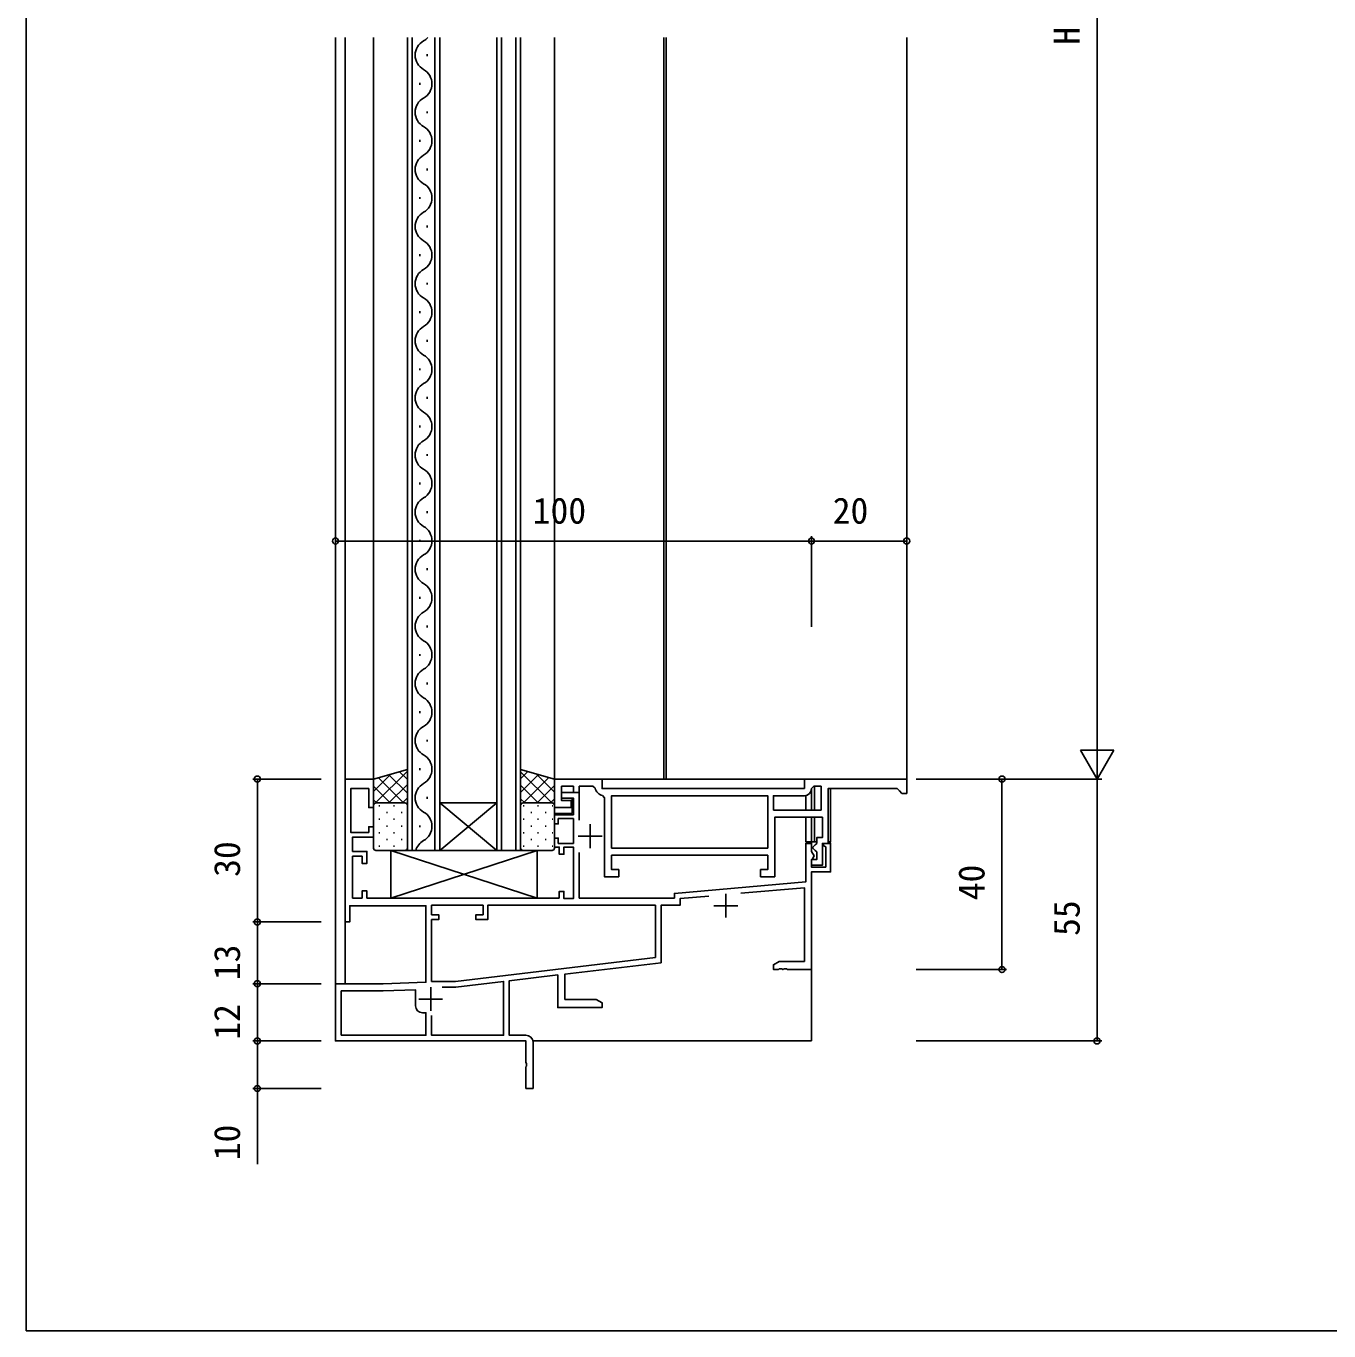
# Model space of a CAD drawing. Units: millimetres on the paper. Extents: x -437 to 438, y -281 to 278.
# Drawn here: x -436.9 to -163.2, y -281 to -6.9 of the extents above; entities that cross this region are included whole.
import ezdxf
from ezdxf.enums import TextEntityAlignment as Align

# ---------------------------------------------------------------- set-up
doc = ezdxf.new("R2010")
doc.units = ezdxf.units.MM
for name, color, linetype in [('0-2_YKK_11', 7, 'Continuous'), ('0-3_YKK_12', 2, 'Continuous'), ('0-4_YKK_13', 4, 'Continuous'), ('0-6_YKK_D', 6, 'Continuous'), ('0-7_YKK_ZWAK', 7, 'Continuous')]:
    doc.layers.add(name, color=color, linetype=linetype)
doc.styles.add('ＭＳ ゴシック', font='')
doc.styles.get('ＭＳ ゴシック').set_extended_font_data('MS Gothic')

msp = doc.modelspace()

# ---------------------------------------------------------------- linework, layer by layer
at = {"layer": '0-2_YKK_11'}
for p, q in [((-268.411, -165.075), (-268.389, -165.075)), ((-318.4, -174.575), (-318.4, -179.575)), ((-320.9, -177.075), (-315.9, -177.075)), ((-292.4, -191.675), (-287.4, -191.675)), ((-289.9, -189.175), (-289.9, -194.175)), ((-351.9, -208.775), (-351.9, -213.775)), ((-354.4, -211.275), (-349.4, -211.275))]:
    msp.add_line(p, q, dxfattribs=at)
for points in [[(-330.4, -220.375), (-330.4, -230.075), (-331.9, -230.075), (-331.9, -225.533), (-331.78, -225.35), (-331.78, -224.8), (-331.9, -224.617), (-331.9, -220.075), (-371.9, -220.075), (-371.9, -208.075), (-361.9, -208.075), (-352.9, -207.761), (-352.9, -191.675), (-368.9, -191.675), (-368.9, -195.075), (-369.9, -195.075), (-369.9, -165.075), (-363.9, -165.075), (-363.9, -171.075), (-364.9, -171.075), (-364.9, -167.075), (-368.7, -167.075), (-368.7, -176.275), (-364.9, -176.275), (-364.9, -175.075), (-363.9, -175.075), (-363.9, -177.275), (-368.3, -177.275), (-368.3, -180.275), (-365.3, -180.275), (-365.3, -182.775), (-366.3, -182.775), (-366.3, -181.275), (-368.3, -181.275), (-368.3, -190.075), (-366.3, -190.075), (-366.3, -188.575), (-365.3, -188.575), (-365.3, -190.075), (-324.9, -190.075)], [(-273.4, -167.075), (-315.9, -167.075), (-315.9, -165.075), (-325.9, -165.075), (-325.9, -171.075), (-322.4, -171.075), (-322.4, -169.575), (-324.4, -169.575), (-324.4, -166.575), (-321.9, -166.575), (-321.9, -167.875), (-320.7, -167.875), (-320.7, -166.575), (-317.849, -166.575), (-317.36, -166.975)], [(-315.8, -168.535), (-315.4, -169.024), (-315.4, -185.575), (-312.4, -185.575), (-312.4, -184.075), (-313.9, -184.075), (-313.9, -181.075), (-281.1, -181.075), (-281.1, -184.075), (-282.6, -184.075), (-282.6, -185.575), (-279.6, -185.575), (-279.6, -173.075), (-269.6, -173.075), (-269.6, -177.375), (-270.8, -177.375), (-270.8, -178.575), (-271.1, -178.875), (-271.6, -179.375), (-271.6, -179.575), (-271.1, -180.075), (-270.8, -180.375), (-270.8, -181.975), (-271.9, -181.975), (-271.9, -183.175), (-269.6, -183.175), (-269.6, -178.575), (-268.4, -178.575), (-268.4, -167.075), (-253.9, -167.075), (-253.4, -167.575), (-252.9, -168.075), (-251.9, -168.075), (-251.9, -165.075), (-273.4, -165.075), (-273.4, -167.075)], [(-279.9, -171.575), (-269.9, -171.575), (-269.9, -166.575), (-271.4, -166.575), (-271.9, -167.075)], [(-324.9, -190.075), (-324.9, -188.675), (-323.9, -188.675), (-323.9, -190.175), (-321.9, -190.175), (-321.9, -179.375), (-323.9, -179.375), (-323.9, -180.875), (-324.9, -180.875), (-324.9, -179.375), (-325.9, -179.375), (-325.9, -177.475), (-325.1, -177.475), (-325.1, -178.575), (-321.9, -178.575), (-321.9, -173.375), (-325.1, -173.375), (-325.1, -174.475), (-325.9, -174.475), (-325.9, -172.575), (-321.9, -172.575), (-321.9, -169.075), (-324.4, -169.075), (-324.4, -167.875), (-320.7, -167.875), (-320.7, -173.676)], [(-273.4, -168.575), (-279.9, -168.575), (-279.9, -171.575)], [(-320.7, -180.474), (-320.7, -190.075), (-300.7, -190.075), (-300.7, -189.075), (-273.1, -186.66), (-273.1, -178.575), (-271.9, -178.575), (-271.9, -180.255), (-271.34, -181.225), (-271.6, -181.675), (-271.9, -181.975), (-271.9, -183.575), (-268.9, -183.575), (-268.9, -179.337), (-269.44, -179.025), (-269.32, -178.575), (-267.9, -178.575), (-267.9, -184.575), (-271.9, -184.575), (-271.9, -205.075), (-276.942, -205.075), (-277.125, -204.955), (-277.675, -204.955), (-277.858, -205.075), (-277.942, -205.075), (-278.125, -204.955), (-278.675, -204.955), (-278.858, -205.075), (-279.9, -205.075), (-279.9, -204.075), (-278.688, -203.375), (-273.4, -203.375), (-273.4, -187.891), (-286.733, -189.058)], [(-293.473, -189.647), (-299.5, -190.175), (-299.5, -191.575), (-303.5, -191.575), (-303.5, -203.641), (-323.7, -206.045), (-323.7, -211.375), (-317.112, -211.375), (-315.9, -212.075), (-315.9, -213.075), (-325.2, -213.075), (-325.2, -206.224), (-335.4, -207.438), (-335.4, -218.875), (-331.9, -218.875)], [(-351.7, -214.739), (-351.7, -218.875), (-336.6, -218.875), (-336.6, -207.581), (-346.629, -208.775), (-349.5, -208.775)], [(-355.1, -212.675), (-355.1, -209.338), (-361.874, -209.575), (-370.7, -209.575), (-370.7, -218.875)], [(-370.7, -218.875), (-352.9, -218.875), (-352.9, -214.175), (-353.6, -214.175)]]:
    msp.add_lwpolyline(points, dxfattribs=at)
for points in [[(-281.1, -179.575), (-313.9, -179.575), (-313.9, -168.575), (-281.1, -168.575)], [(-304.7, -202.575), (-346.7, -207.575), (-351.7, -207.575), (-351.7, -194.575), (-350.2, -194.575), (-350.2, -193.575), (-351.7, -193.575), (-351.7, -191.575), (-340.9, -191.575), (-340.9, -193.575), (-342.4, -193.575), (-342.4, -194.575), (-339.9, -194.575), (-339.9, -191.575), (-304.7, -191.575)]]:
    msp.add_lwpolyline(points, close=True, dxfattribs=at)
for centre, radius, start, end in [((-315.4, -166.575), 2, 191.53697, 258.46303), ((-273.4, -167.075), 1.5, 270.00001, 359.99999), ((-353.6, -212.675), 1.5, 180.00001, 269.99999), ((-331.9, -220.375), 1.5, 0.00001, 89.99999)]:
    msp.add_arc(centre, radius, start, end, dxfattribs=at)
at = {"layer": '0-3_YKK_12'}
for p, q in [((-371.9, -208.346), (-371.9, -9.288)), ((-369.9, -165.375), (-369.9, -9.288)), ((-363.9, -9.288), (-363.9, -165.075)), ((-356.8, -180.075), (-356.8, -9.288)), ((-355.8, -9.288), (-355.8, -180.075)), ((-351, -180.075), (-351, -9.288)), ((-338, -9.288), (-338, -180.075)), ((-337, -9.288), (-337, -180.075)), ((-334, -9.288), (-334, -180.075)), ((-333, -9.288), (-333, -180.075)), ((-325.9, -165.075), (-325.9, -9.288)), ((-302.9, -9.288), (-302.9, -165.075)), ((-302.4, -9.288), (-302.4, -165.075)), ((-251.9, -9.288), (-251.9, -165.075)), ((-352.64, -13.197), (-352.64, -12.797)), ((-354.16, -19.197), (-354.16, -18.797)), ((-352.64, -25.197), (-352.64, -24.797)), ((-354.16, -31.197), (-354.16, -30.797)), ((-352.64, -37.197), (-352.64, -36.797)), ((-354.16, -43.197), (-354.16, -42.797)), ((-352.64, -49.197), (-352.64, -48.797)), ((-354.16, -55.197), (-354.16, -54.797)), ((-352.64, -61.197), (-352.64, -60.797)), ((-354.16, -67.197), (-354.16, -66.797)), ((-352.64, -73.197), (-352.64, -72.797)), ((-354.16, -79.197), (-354.16, -78.797)), ((-352.64, -85.197), (-352.64, -84.797)), ((-354.16, -91.197), (-354.16, -90.797)), ((-352.64, -97.197), (-352.64, -96.797)), ((-354.16, -103.197), (-354.16, -102.797)), ((-352.64, -109.197), (-352.64, -108.797)), ((-354.16, -115.197), (-354.16, -114.797)), ((-352.64, -121.197), (-352.64, -120.797)), ((-354.16, -127.197), (-354.16, -126.797)), ((-352.64, -133.197), (-352.64, -132.797)), ((-354.16, -139.197), (-354.16, -138.797)), ((-352.64, -145.197), (-352.64, -144.797)), ((-354.16, -151.197), (-354.16, -150.797)), ((-352.64, -157.197), (-352.64, -156.797)), ((-354.16, -163.197), (-354.16, -162.797)), ((-369.6, -165.075), (-369.9, -165.075)), ((-364.4, -165.075), (-363.9, -165.075)), ((-325.9, -165.075), (-325.4, -165.075)), ((-251.9, -165.075), (-315.9, -165.075)), ((-271.9, -171.575), (-271.9, -167.075)), ((-271.3, -171.575), (-271.3, -166.575)), ((-352.64, -169.197), (-352.64, -168.797)), ((-322.2, -169.075), (-322.2, -172.275)), ((-273.1, -171.575), (-273.1, -168.545)), ((-350, -170.075), (-338, -170.075)), ((-350, -170.075), (-338, -180.075)), ((-350, -180.075), (-338, -170.075)), ((-322.2, -172.275), (-325.9, -172.275)), ((-354.16, -175.197), (-354.16, -174.797)), ((-273.1, -178.275), (-273.1, -173.075)), ((-271.3, -178.275), (-271.3, -173.075)), ((-350, -180.075), (-333, -180.075)), ((-273.1, -178.275), (-270.8, -178.275)), ((-369.9, -208.075), (-369.9, -194.775)), ((-271.9, -220.075), (-271.9, -204.575)), ((-371.6, -208.075), (-371.9, -208.075)), ((-271.9, -220.075), (-330.43, -220.075))]:
    msp.add_line(p, q, dxfattribs=at)
for points in [[(-350, -9.288), (-350, -180.075), (-356.8, -180.075)], [(-268.4, -178.275), (-267.9, -178.275), (-267.9, -167.075)], [(-271.9, -178.875), (-271.9, -178.275), (-271.9, -173.075)], [(-371.9, -219.775), (-371.9, -220.075), (-371.6, -220.075)]]:
    msp.add_lwpolyline(points, dxfattribs=at)
for centre, start, end in [((-351.723, -12.997), 119.20254, 240.79746), ((-355.077, -6.997), 299.20254, 318.20717), ((-355.077, -18.997), 299.20254, 60.79746), ((-351.723, -24.997), 119.20254, 240.79746), ((-355.077, -30.997), 299.20254, 60.79746), ((-351.723, -36.997), 119.20254, 240.79746), ((-355.077, -42.997), 299.20254, 60.79746), ((-351.723, -48.997), 119.20254, 240.79746), ((-355.077, -54.997), 299.20254, 60.79746), ((-351.723, -60.997), 119.20254, 240.79746), ((-355.077, -66.997), 299.20254, 60.79746), ((-351.723, -72.997), 119.20254, 240.79746), ((-355.077, -78.997), 299.20254, 60.79746), ((-351.723, -84.997), 119.20254, 240.79746), ((-355.077, -90.997), 299.20254, 60.79746), ((-351.723, -96.997), 119.20254, 240.79746), ((-355.077, -102.997), 299.20254, 60.79746), ((-351.723, -108.997), 119.20254, 240.79746), ((-355.077, -114.997), 299.20254, 60.79746), ((-351.723, -120.997), 119.20254, 240.79746), ((-355.077, -126.997), 299.20254, 60.79746), ((-351.723, -132.997), 119.20254, 240.79746), ((-355.077, -138.997), 299.20254, 60.79746), ((-351.723, -144.997), 119.20254, 240.79746), ((-355.077, -150.997), 299.20254, 60.79746), ((-351.723, -156.997), 119.20254, 240.79746), ((-355.077, -162.997), 299.20254, 60.79746), ((-351.723, -168.997), 119.20254, 240.79746), ((-355.077, -174.997), 299.20254, 60.79746), ((-351.723, -180.997), 119.20254, 164.43736)]:
    msp.add_arc(centre, 3.437, start, end, dxfattribs=at)
at = {"layer": '0-4_YKK_13'}
for p, q in [((-363.9, -167.659), (-360.303, -164.062)), ((-363.498, -170.085), (-356.8, -163.387)), ((-356.8, -168.024), (-360.661, -164.163)), ((-356.8, -165.195), (-358.454, -163.541)), ((-333, -165.043), (-331.465, -163.507)), ((-326.464, -170.075), (-333, -163.539)), ((-333, -167.871), (-329.258, -164.129)), ((-325.9, -167.811), (-329.709, -164.002)), ((-363.9, -165.075), (-363.9, -170.575)), ((-360.405, -170.075), (-363.9, -166.58)), ((-357.577, -170.075), (-362.868, -164.784)), ((-360.66, -170.075), (-356.8, -166.215)), ((-329.293, -170.075), (-333, -166.368)), ((-332.375, -170.075), (-327.051, -164.751)), ((-329.547, -170.075), (-325.9, -166.428)), ((-325.9, -165.075), (-325.9, -170.575)), ((-363.234, -170.075), (-363.9, -169.409)), ((-357.831, -170.075), (-356.8, -169.044)), ((-332.121, -170.075), (-333, -169.196)), ((-326.718, -170.075), (-325.9, -169.257)), ((-363.9, -170.487), (-363.89, -170.477)), ((-363.9, -179.575), (-363.9, -170.575)), ((-363.4, -170.075), (-357.3, -170.075)), ((-362.765, -170.685), (-362.565, -170.685)), ((-361.15, -172.1), (-360.95, -172.1)), ((-359.735, -170.685), (-359.535, -170.685)), ((-358.12, -172.1), (-357.92, -172.1)), ((-356.8, -170.575), (-356.8, -179.575)), ((-333, -170.575), (-333, -179.575)), ((-326.4, -170.075), (-332.5, -170.075)), ((-332.465, -170.685), (-332.265, -170.685)), ((-330.85, -172.1), (-330.65, -172.1)), ((-329.435, -170.685), (-329.235, -170.685)), ((-327.82, -172.1), (-327.62, -172.1)), ((-326.405, -170.685), (-326.205, -170.685)), ((-325.9, -179.575), (-325.9, -170.575)), ((-362.765, -173.515), (-362.565, -173.515)), ((-361.15, -174.93), (-360.95, -174.93)), ((-359.735, -173.515), (-359.535, -173.515)), ((-358.12, -174.93), (-357.92, -174.93)), ((-332.465, -173.515), (-332.265, -173.515)), ((-330.85, -174.93), (-330.65, -174.93)), ((-329.435, -173.515), (-329.235, -173.515)), ((-327.82, -174.93), (-327.62, -174.93)), ((-326.405, -173.515), (-326.205, -173.515)), ((-362.765, -176.345), (-362.565, -176.345)), ((-361.15, -177.76), (-360.95, -177.76)), ((-359.735, -176.345), (-359.535, -176.345)), ((-358.12, -177.76), (-357.92, -177.76)), ((-332.465, -176.345), (-332.265, -176.345)), ((-330.85, -177.76), (-330.65, -177.76)), ((-329.435, -176.345), (-329.235, -176.345)), ((-327.82, -177.76), (-327.62, -177.76)), ((-326.405, -176.345), (-326.205, -176.345)), ((-357.3, -180.075), (-363.4, -180.075)), ((-362.765, -179.175), (-362.565, -179.175)), ((-360.3, -180.075), (-329.5, -190.075)), ((-329.5, -180.075), (-360.3, -190.075)), ((-360.3, -180.075), (-329.5, -180.075)), ((-360.3, -190.075), (-360.3, -180.075)), ((-359.735, -179.175), (-359.535, -179.175)), ((-332.5, -180.075), (-326.4, -180.075)), ((-332.465, -179.175), (-332.265, -179.175)), ((-329.5, -180.075), (-329.5, -190.075)), ((-329.435, -179.175), (-329.235, -179.175)), ((-326.405, -179.175), (-326.205, -179.175)), ((-360.3, -190.075), (-329.5, -190.075))]:
    msp.add_line(p, q, dxfattribs=at)
for points in [[(-356.8, -170.575), (-356.8, -163.075), (-363.9, -165.075)], [(-333, -170.575), (-333, -163.075), (-325.9, -165.075)]]:
    msp.add_lwpolyline(points, dxfattribs=at)
for centre, start, end in [((-363.4, -170.575), 90, 180), ((-357.3, -170.575), 0, 90), ((-332.5, -170.575), 90, 180), ((-326.4, -170.575), 0, 90), ((-363.4, -179.575), 180, 270), ((-357.3, -179.575), 270, 0), ((-332.5, -179.575), 180, 270), ((-326.4, -179.575), 270, 0)]:
    msp.add_arc(centre, 0.5, start, end, dxfattribs=at)
at = {"layer": '0-6_YKK_D'}
for p, q in [((-211.9, -158.075), (-211.9, 143.5)), ((-371.9, -133.075), (-371.9, -114.075)), ((-371.9, -115.075), (-271.9, -115.075)), ((-271.9, -133.075), (-271.9, -114.075)), ((-271.9, -133.075), (-271.9, -114.075)), ((-271.9, -115.075), (-251.9, -115.075)), ((-251.9, -133.075), (-251.9, -114.075)), ((-211.9, -165.075), (-211.9, -152.951)), ((-211.9, -165.075), (-215.4, -159.013)), ((-208.4, -159.013), (-215.4, -159.013)), ((-211.9, -165.075), (-208.4, -159.013)), ((-374.9, -165.075), (-389.3, -165.075)), ((-388.3, -195.075), (-388.3, -165.075)), ((-249.9, -165.075), (-210.9, -165.075)), ((-249.9, -165.075), (-210.9, -165.075)), ((-249.9, -165.075), (-230.9, -165.075)), ((-231.9, -165.075), (-231.9, -205.075)), ((-211.9, -165.075), (-211.9, -220.075)), ((-374.9, -195.075), (-389.3, -195.075)), ((-374.9, -195.075), (-389.3, -195.075)), ((-388.3, -208.075), (-388.3, -195.075)), ((-249.9, -205.075), (-230.9, -205.075)), ((-374.9, -208.075), (-389.3, -208.075)), ((-374.9, -208.075), (-389.3, -208.075)), ((-388.3, -220.075), (-388.3, -208.075)), ((-374.9, -220.075), (-389.3, -220.075)), ((-374.9, -220.075), (-389.3, -220.075)), ((-249.9, -220.075), (-210.9, -220.075)), ((-374.9, -230.075), (-389.3, -230.075))]:
    msp.add_line(p, q, dxfattribs=at)
msp.add_lwpolyline([(-388.3, -220.075), (-388.3, -230.075), (-388.3, -246)], dxfattribs=at)
for centre in [(-371.9, -115.075), (-271.9, -115.075), (-271.9, -115.075), (-251.9, -115.075), (-388.3, -165.075), (-231.9, -165.075), (-388.3, -195.075), (-388.3, -195.075), (-231.9, -205.075), (-388.3, -208.075), (-388.3, -208.075), (-388.3, -220.075), (-388.3, -220.075), (-211.9, -220.075), (-388.3, -230.075)]:
    msp.add_circle(centre, 0.637, dxfattribs=at)
at = {"layer": '0-7_YKK_ZWAK'}
msp.add_line((-436.9, 244), (-436.9, -281), dxfattribs=at)
msp.add_lwpolyline([(-436.9, -281), (438.1, -281), (438.1, 244)], dxfattribs=at)

# ---------------------------------------------------------------- texts
at = {"layer": '0-6_YKK_D', "style": 'ＭＳ ゴシック'}
for s, p in [('H', (-213.9, -10.782)), ('30', (-390.3, -185.615)), ('40', (-233.9, -190.53)), ('55', (-213.9, -198.03)), ('13', (-390.3, -207.328)), ('12', (-390.3, -219.828)), ('10', (-390.3, -245.151))]:
    msp.add_text(s, height=5.499, rotation=90, dxfattribs=at).set_placement(p, align=Align.BOTTOM_LEFT)
for s, p in [('100', (-330.465, -113.075)), ('20', (-267.44, -113.075))]:
    msp.add_text(s, height=5.499, dxfattribs=at).set_placement(p, align=Align.BOTTOM_LEFT)

doc.saveas('drawing.dxf')
